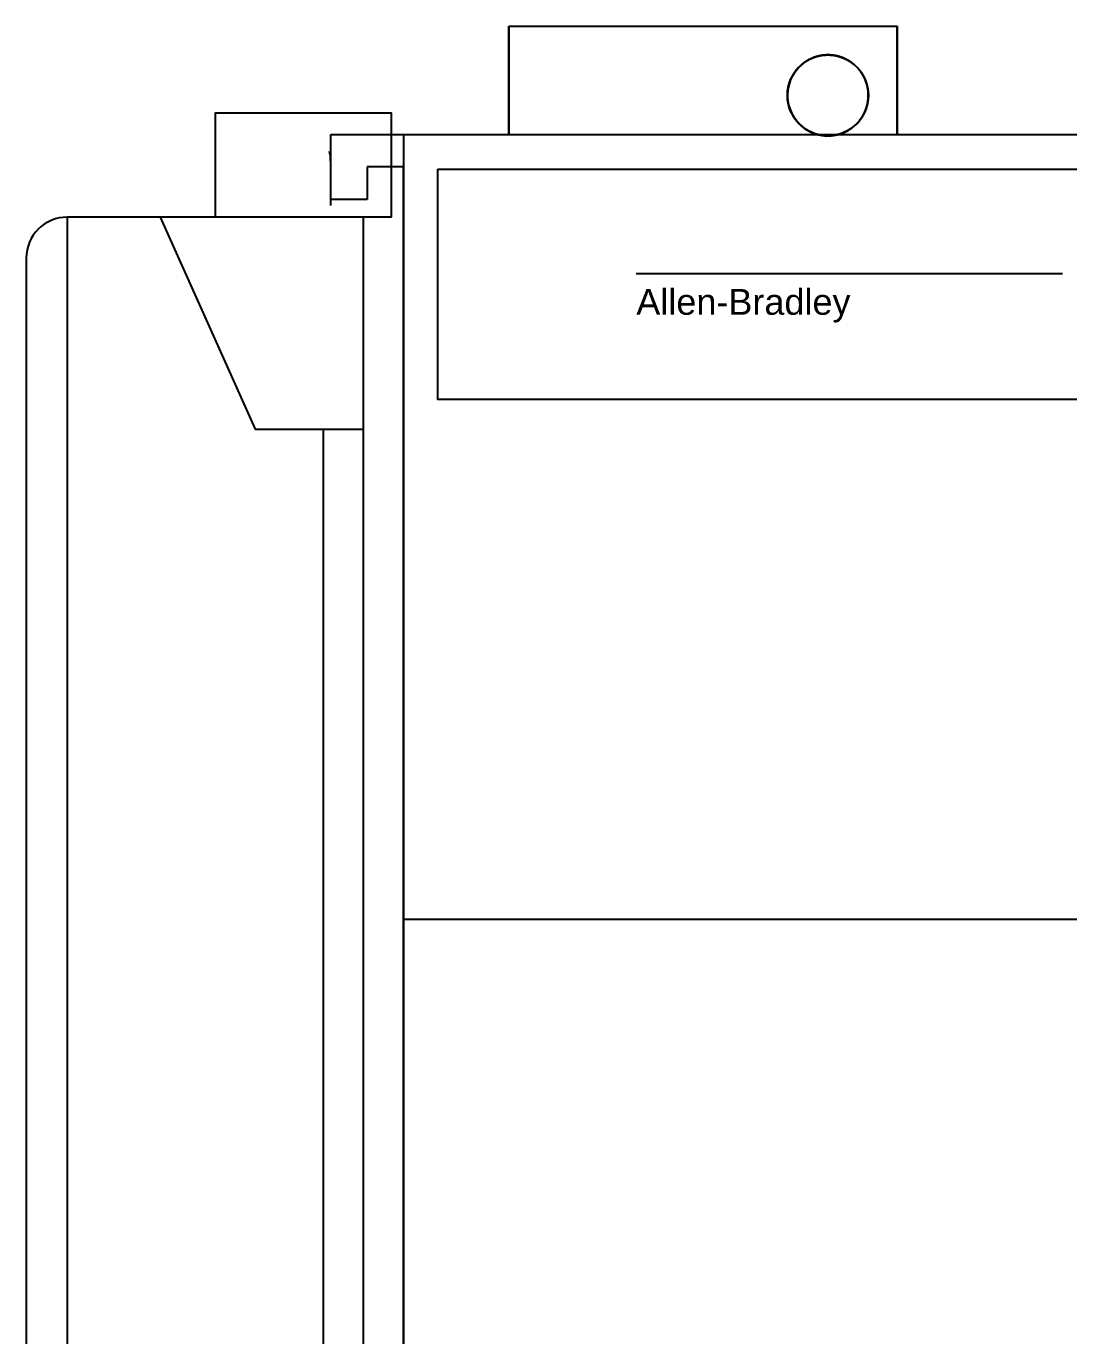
# Model space of a CAD drawing. Header units: inches. Extents: x -38 to 199, y -310 to 64.
# Drawn here: x 116.02 to 118.557, y 55.449 to 58.634 of the extents above; entities that cross this region are included whole.
import ezdxf

# ---------------------------------------------------------------- set-up
doc = ezdxf.new("R2010")
doc.units = ezdxf.units.IN
doc.header["$MEASUREMENT"] = 0
doc.layers.add('off-wire', color=6, linetype='Continuous')
doc.layers.add('PLC', color=7, linetype='Continuous')
doc.styles.get("Standard").update_dxf_attribs({"font": 'arial.ttf'})

# ---------------------------------------------------------------- blocks, each defined once
blk = doc.blocks.new('24VPS')
at = {"layer": 'PLC', "color": 7, "linetype": 'Continuous'}
for p, q in [((177.067, -64.4078), (178.0119, -64.4078)), ((177.067, -64.4078), (177.067, -64.6716)), ((177.067, -64.4078), (178.0119, -64.4078)), ((177.067, -64.4078), (178.0119, -64.4078)), ((177.067, -64.6716), (177.067, -64.4078)), ((177.067, -64.4078), (178.0119, -64.4078)), ((177.067, -64.6716), (177.067, -64.4078)), ((177.067, -64.4078), (177.067, -64.6716)), ((178.0119, -64.4078), (178.0119, -64.6716)), ((178.0119, -64.6716), (178.0119, -64.4078)), ((178.0119, -64.4078), (178.0119, -64.6716)), ((178.0119, -64.6716), (178.0119, -64.4078)), ((176.634, -64.8291), (176.634, -64.6716)), ((176.634, -64.6716), (177.067, -64.6716)), ((176.634, -64.6716), (177.067, -64.6716)), ((176.634, -64.6716), (176.8111, -64.6716)), ((176.634, -64.8291), (176.634, -64.6716)), ((176.634, -64.8291), (176.634, -64.6716)), ((176.634, -64.6716), (176.8111, -64.6716)), ((176.634, -64.8291), (176.634, -64.6716)), ((176.8111, -64.6716), (179.3899, -64.6716)), ((176.8111, -64.6716), (176.8111, -69.3173)), ((176.8111, -64.6716), (176.8111, -64.7503)), ((176.8111, -64.6716), (176.8111, -69.3173)), ((176.8111, -64.6716), (179.3899, -64.6716)), ((176.8111, -64.6716), (176.8111, -64.7503)), ((177.067, -64.6716), (177.8197, -64.6716)), ((177.067, -64.6716), (177.8197, -64.6716)), ((177.8197, -64.6716), (177.8675, -64.6716)), ((177.8197, -64.6716), (177.8675, -64.6716)), ((177.8675, -64.6716), (178.0119, -64.6716)), ((177.8675, -64.6716), (178.0119, -64.6716)), ((178.0119, -64.6716), (178.445, -64.6716)), ((178.0119, -64.6716), (178.445, -64.6716)), ((176.6335, -64.7365), (176.6335, -64.844)), ((176.8111, -64.7503), (176.7225, -64.7503)), ((176.7225, -64.7503), (176.7225, -64.8291)), ((176.7225, -64.7503), (176.7225, -64.8291)), ((176.7225, -64.7503), (176.7225, -64.8291)), ((176.8111, -64.7503), (176.7225, -64.7503)), ((176.8111, -64.7503), (176.7225, -64.7503)), ((176.8111, -64.7503), (176.7225, -64.7503)), ((176.7225, -64.7503), (176.7225, -64.8291)), ((176.8111, -66.3645), (176.8111, -64.7503)), ((176.8111, -66.3645), (176.8111, -64.7503)), ((176.8111, -69.2222), (176.8111, -64.7667)), ((176.7225, -64.8291), (176.634, -64.8291)), ((176.7225, -64.8291), (176.634, -64.8291)), ((176.7225, -64.8291), (176.634, -64.8291)), ((176.7225, -64.8291), (176.634, -64.8291)), ((176.8111, -67.7425), (176.8111, -66.3645))]:
    blk.add_line(p, q, dxfattribs=at)
at = {"layer": 'PLC', "color": 7, "linetype": 'Continuous', "flags": 128}
for points in [[(177.9419, -64.5761), (177.9419, -64.575), (177.9419, -64.5739), (177.9419, -64.5728), (177.9418, -64.5717), (177.9418, -64.5706), (177.9417, -64.5695), (177.9416, -64.5683), (177.9415, -64.5672), (177.9414, -64.5661), (177.9413, -64.565), (177.9412, -64.5639), (177.941, -64.5628), (177.9409, -64.5617), (177.9407, -64.5606), (177.9405, -64.5595), (177.9403, -64.5584), (177.9401, -64.5573), (177.9399, -64.5562), (177.9397, -64.5551), (177.9394, -64.5541), (177.9392, -64.553), (177.9389, -64.5519), (177.9386, -64.5508), (177.9383, -64.5498), (177.938, -64.5487), (177.9377, -64.5476), (177.9374, -64.5465), (177.937, -64.5455), (177.9367, -64.5444), (177.9363, -64.5434), (177.936, -64.5423), (177.9356, -64.5413), (177.9352, -64.5403), (177.9347, -64.5392), (177.9343, -64.5382), (177.9339, -64.5372), (177.9334, -64.5362), (177.933, -64.5351), (177.9325, -64.5341), (177.932, -64.5331), (177.9316, -64.5321), (177.9311, -64.5311), (177.9305, -64.5302), (177.93, -64.5292), (177.9295, -64.5282), (177.9289, -64.5272), (177.9284, -64.5263), (177.9278, -64.5253), (177.9272, -64.5244), (177.9266, -64.5234), (177.926, -64.5225), (177.9254, -64.5216), (177.9248, -64.5206), (177.9242, -64.5197), (177.9235, -64.5188), (177.9229, -64.5179), (177.9222, -64.517), (177.9216, -64.5161), (177.9209, -64.5153), (177.9202, -64.5144), (177.9195, -64.5135), (177.9188, -64.5127), (177.918, -64.5118), (177.9173, -64.511), (177.9166, -64.5102), (177.9158, -64.5093), (177.9151, -64.5085), (177.9143, -64.5077), (177.9135, -64.5069), (177.9127, -64.5061), (177.9119, -64.5054), (177.9111, -64.5046), (177.9103, -64.5038), (177.9095, -64.5031), (177.9087, -64.5023), (177.9078, -64.5016), (177.907, -64.5009), (177.9061, -64.5002), (177.9053, -64.4995), (177.9044, -64.4988), (177.9035, -64.4981), (177.9026, -64.4974), (177.9018, -64.4968), (177.9009, -64.4961), (177.9, -64.4955), (177.899, -64.4948), (177.8981, -64.4942), (177.8972, -64.4936), (177.8962, -64.493), (177.8953, -64.4924), (177.8944, -64.4918), (177.8934, -64.4913), (177.8924, -64.4907), (177.8915, -64.4902), (177.8905, -64.4896), (177.8895, -64.4891), (177.8885, -64.4886), (177.8876, -64.4881), (177.8865, -64.4876), (177.8856, -64.4871), (177.8845, -64.4866), (177.8835, -64.4862), (177.8825, -64.4857), (177.8815, -64.4853), (177.8805, -64.4849), (177.8794, -64.4845), (177.8784, -64.4841), (177.8773, -64.4837), (177.8763, -64.4833), (177.8753, -64.4829), (177.8742, -64.4826), (177.8731, -64.4822), (177.8721, -64.4819), (177.871, -64.4816), (177.8699, -64.4813), (177.8689, -64.481), (177.8678, -64.4807), (177.8667, -64.4805), (177.8656, -64.4802), (177.8646, -64.48), (177.8635, -64.4797), (177.8624, -64.4795), (177.8613, -64.4793), (177.8602, -64.4791), (177.8591, -64.4789), (177.858, -64.4788), (177.8569, -64.4786), (177.8558, -64.4785), (177.8547, -64.4783), (177.8536, -64.4782), (177.8525, -64.4781), (177.8514, -64.478), (177.8503, -64.4779), (177.8492, -64.4779), (177.848, -64.4778), (177.8469, -64.4778), (177.8458, -64.4777), (177.8447, -64.4777), (177.8436, -64.4777), (177.8425, -64.4777), (177.8414, -64.4777), (177.8403, -64.4778), (177.8392, -64.4778), (177.8381, -64.4779), (177.8369, -64.4779), (177.8358, -64.478), (177.8347, -64.4781), (177.8336, -64.4782), (177.8325, -64.4783), (177.8314, -64.4785), (177.8303, -64.4786), (177.8292, -64.4788), (177.8281, -64.4789), (177.827, -64.4791), (177.8259, -64.4793), (177.8248, -64.4795), (177.8237, -64.4797), (177.8227, -64.48), (177.8216, -64.4802), (177.8205, -64.4805), (177.8194, -64.4807), (177.8183, -64.481), (177.8173, -64.4813), (177.8162, -64.4816), (177.8151, -64.4819), (177.8141, -64.4822), (177.813, -64.4826), (177.8119, -64.4829), (177.8109, -64.4833), (177.8099, -64.4837), (177.8088, -64.4841), (177.8078, -64.4845), (177.8068, -64.4849), (177.8057, -64.4853), (177.8047, -64.4857), (177.8037, -64.4862), (177.8027, -64.4866), (177.8017, -64.4871), (177.8007, -64.4876), (177.7997, -64.4881), (177.7987, -64.4886), (177.7977, -64.4891), (177.7967, -64.4896), (177.7957, -64.4902), (177.7948, -64.4907), (177.7938, -64.4913), (177.7928, -64.4918), (177.7919, -64.4924), (177.791, -64.493), (177.79, -64.4936), (177.7891, -64.4942), (177.7882, -64.4948), (177.7873, -64.4955), (177.7864, -64.4961), (177.7854, -64.4968), (177.7846, -64.4974), (177.7837, -64.4981), (177.7828, -64.4988), (177.7819, -64.4995), (177.7811, -64.5002), (177.7802, -64.5009), (177.7794, -64.5016), (177.7785, -64.5023), (177.7777, -64.5031), (177.7769, -64.5038), (177.7761, -64.5046), (177.7753, -64.5054), (177.7745, -64.5061), (177.7737, -64.5069), (177.7729, -64.5077), (177.7721, -64.5085), (177.7714, -64.5093), (177.7706, -64.5102), (177.7699, -64.511), (177.7692, -64.5118), (177.7685, -64.5127), (177.7677, -64.5135), (177.767, -64.5144), (177.7663, -64.5153), (177.7657, -64.5161), (177.765, -64.517), (177.7643, -64.5179), (177.7637, -64.5188), (177.763, -64.5197), (177.7624, -64.5206), (177.7618, -64.5216), (177.7612, -64.5225), (177.7606, -64.5234), (177.76, -64.5244), (177.7594, -64.5253), (177.7588, -64.5263), (177.7583, -64.5272), (177.7577, -64.5282), (177.7572, -64.5292), (177.7567, -64.5302), (177.7562, -64.5311), (177.7557, -64.5321), (177.7552, -64.5331), (177.7547, -64.5341), (177.7542, -64.5351), (177.7538, -64.5362), (177.7533, -64.5372), (177.7529, -64.5382), (177.7525, -64.5392), (177.752, -64.5403), (177.7516, -64.5413), (177.7513, -64.5423), (177.7509, -64.5434), (177.7505, -64.5444), (177.7502, -64.5455), (177.7498, -64.5465), (177.7495, -64.5476), (177.7492, -64.5487), (177.7489, -64.5498), (177.7486, -64.5508), (177.7483, -64.5519), (177.748, -64.553), (177.7478, -64.5541), (177.7475, -64.5551), (177.7473, -64.5562), (177.7471, -64.5573), (177.7469, -64.5584), (177.7467, -64.5595), (177.7465, -64.5606), (177.7464, -64.5617), (177.7462, -64.5628), (177.746, -64.5639), (177.7459, -64.565), (177.7458, -64.5661), (177.7457, -64.5672), (177.7456, -64.5683), (177.7455, -64.5695), (177.7454, -64.5706), (177.7454, -64.5717), (177.7453, -64.5728), (177.7453, -64.5739), (177.7453, -64.575), (177.7453, -64.5761), (177.7453, -64.5772), (177.7453, -64.5783), (177.7453, -64.5795), (177.7454, -64.5806), (177.7454, -64.5817), (177.7455, -64.5828), (177.7456, -64.5839), (177.7457, -64.585), (177.7458, -64.5861), (177.7459, -64.5872), (177.746, -64.5883), (177.7462, -64.5894), (177.7464, -64.5905), (177.7465, -64.5916), (177.7467, -64.5927), (177.7469, -64.5938), (177.7471, -64.5949), (177.7473, -64.596), (177.7475, -64.5971), (177.7478, -64.5982), (177.748, -64.5993), (177.7483, -64.6003), (177.7486, -64.6014), (177.7489, -64.6025), (177.7492, -64.6036), (177.7495, -64.6046), (177.7498, -64.6057), (177.7502, -64.6067), (177.7505, -64.6078), (177.7509, -64.6088), (177.7513, -64.6099), (177.7516, -64.6109), (177.752, -64.612), (177.7525, -64.613), (177.7529, -64.614), (177.7533, -64.6151), (177.7538, -64.6161), (177.7542, -64.6171), (177.7547, -64.6181), (177.7552, -64.6191), (177.7557, -64.6201), (177.7562, -64.6211), (177.7567, -64.6221), (177.7572, -64.6231), (177.7577, -64.624), (177.7583, -64.625), (177.7588, -64.626), (177.7594, -64.6269), (177.76, -64.6279), (177.7606, -64.6288), (177.7612, -64.6298), (177.7618, -64.6307), (177.7624, -64.6316), (177.763, -64.6325), (177.7637, -64.6334), (177.7643, -64.6343), (177.765, -64.6352), (177.7657, -64.6361), (177.7663, -64.637), (177.767, -64.6379), (177.7677, -64.6387), (177.7685, -64.6396), (177.7692, -64.6404), (177.7699, -64.6413), (177.7706, -64.6421), (177.7714, -64.6429), (177.7721, -64.6437), (177.7729, -64.6445), (177.7737, -64.6453), (177.7745, -64.6461), (177.7753, -64.6469), (177.7761, -64.6477), (177.7769, -64.6484), (177.7777, -64.6492), (177.7785, -64.6499), (177.7794, -64.6506), (177.7802, -64.6514), (177.7811, -64.6521), (177.7819, -64.6528), (177.7828, -64.6535), (177.7837, -64.6541), (177.7846, -64.6548), (177.7854, -64.6555), (177.7864, -64.6561), (177.7873, -64.6568), (177.7882, -64.6574), (177.7891, -64.658), (177.79, -64.6586), (177.791, -64.6593), (177.7919, -64.6598), (177.7928, -64.6604), (177.7938, -64.661), (177.7948, -64.6615), (177.7957, -64.6621), (177.7967, -64.6626), (177.7977, -64.6631), (177.7987, -64.6637), (177.7997, -64.6642), (177.8007, -64.6647), (177.8017, -64.6651), (177.8027, -64.6656), (177.8037, -64.6661), (177.8047, -64.6665), (177.8057, -64.6669), (177.8068, -64.6674), (177.8078, -64.6678), (177.8088, -64.6682), (177.8099, -64.6686), (177.8109, -64.6689), (177.8119, -64.6693), (177.813, -64.6697), (177.8141, -64.67), (177.8151, -64.6703), (177.8162, -64.6706), (177.8173, -64.6709), (177.8183, -64.6712), (177.8194, -64.6715), (177.8205, -64.6718), (177.8216, -64.672), (177.8227, -64.6723), (177.8237, -64.6725), (177.8248, -64.6727), (177.8259, -64.6729), (177.827, -64.6731), (177.8281, -64.6733), (177.8292, -64.6735), (177.8303, -64.6736), (177.8314, -64.6738), (177.8325, -64.6739), (177.8336, -64.674), (177.8347, -64.6741), (177.8358, -64.6742), (177.8369, -64.6743), (177.8381, -64.6744), (177.8392, -64.6744), (177.8403, -64.6745), (177.8414, -64.6745), (177.8425, -64.6745), (177.8436, -64.6745), (177.8447, -64.6745), (177.8458, -64.6745), (177.8469, -64.6745), (177.848, -64.6744), (177.8492, -64.6744), (177.8503, -64.6743), (177.8514, -64.6742), (177.8525, -64.6741), (177.8536, -64.674), (177.8547, -64.6739), (177.8558, -64.6738), (177.8569, -64.6736), (177.858, -64.6735), (177.8591, -64.6733), (177.8602, -64.6731), (177.8613, -64.6729), (177.8624, -64.6727), (177.8635, -64.6725), (177.8646, -64.6723), (177.8656, -64.672), (177.8667, -64.6718), (177.8678, -64.6715), (177.8689, -64.6712), (177.8699, -64.6709), (177.871, -64.6706), (177.8721, -64.6703), (177.8731, -64.67), (177.8742, -64.6697), (177.8753, -64.6693), (177.8763, -64.6689), (177.8773, -64.6686), (177.8784, -64.6682), (177.8794, -64.6678), (177.8805, -64.6674), (177.8815, -64.6669), (177.8825, -64.6665), (177.8835, -64.6661), (177.8845, -64.6656), (177.8856, -64.6651), (177.8865, -64.6647), (177.8876, -64.6642), (177.8885, -64.6637), (177.8895, -64.6631), (177.8905, -64.6626), (177.8915, -64.6621), (177.8924, -64.6615), (177.8934, -64.661), (177.8944, -64.6604), (177.8953, -64.6598), (177.8962, -64.6593), (177.8972, -64.6586), (177.8981, -64.658), (177.899, -64.6574), (177.9, -64.6568), (177.9009, -64.6561), (177.9018, -64.6555), (177.9026, -64.6548), (177.9035, -64.6541), (177.9044, -64.6535), (177.9053, -64.6528), (177.9061, -64.6521), (177.907, -64.6514), (177.9078, -64.6506), (177.9087, -64.6499), (177.9095, -64.6492), (177.9103, -64.6484), (177.9111, -64.6477), (177.9119, -64.6469), (177.9127, -64.6461), (177.9135, -64.6453), (177.9143, -64.6445), (177.9151, -64.6437), (177.9158, -64.6429), (177.9166, -64.6421), (177.9173, -64.6413), (177.918, -64.6404), (177.9188, -64.6396), (177.9195, -64.6387), (177.9202, -64.6379), (177.9209, -64.637), (177.9216, -64.6361), (177.9222, -64.6352), (177.9229, -64.6343), (177.9235, -64.6334), (177.9242, -64.6325), (177.9248, -64.6316), (177.9254, -64.6307), (177.926, -64.6298), (177.9266, -64.6288), (177.9272, -64.6279), (177.9278, -64.6269), (177.9284, -64.626), (177.9289, -64.625), (177.9295, -64.624), (177.93, -64.6231), (177.9305, -64.6221), (177.9311, -64.6211), (177.9316, -64.6201), (177.932, -64.6191), (177.9325, -64.6181), (177.933, -64.6171), (177.9334, -64.6161), (177.9339, -64.6151), (177.9343, -64.614), (177.9347, -64.613), (177.9352, -64.612), (177.9356, -64.6109), (177.936, -64.6099), (177.9363, -64.6088), (177.9367, -64.6078), (177.937, -64.6067), (177.9374, -64.6057), (177.9377, -64.6046), (177.938, -64.6036), (177.9383, -64.6025), (177.9386, -64.6014), (177.9389, -64.6003), (177.9392, -64.5993), (177.9394, -64.5982), (177.9397, -64.5971), (177.9399, -64.596), (177.9401, -64.5949), (177.9403, -64.5938), (177.9405, -64.5927), (177.9407, -64.5916), (177.9409, -64.5905), (177.941, -64.5894), (177.9412, -64.5883), (177.9413, -64.5872), (177.9414, -64.5861), (177.9415, -64.585), (177.9416, -64.5839), (177.9417, -64.5828), (177.9418, -64.5817), (177.9418, -64.5806), (177.9419, -64.5795), (177.9419, -64.5783), (177.9419, -64.5772), (177.9419, -64.5761)], [(177.8197, -64.6716), (177.8186, -64.6713), (177.8176, -64.671), (177.8165, -64.6707), (177.8154, -64.6704), (177.8144, -64.6701), (177.8133, -64.6697), (177.8123, -64.6694), (177.8112, -64.669), (177.8101, -64.6687), (177.8091, -64.6683), (177.8081, -64.6679), (177.807, -64.6675), (177.806, -64.6671), (177.805, -64.6666), (177.804, -64.6662), (177.803, -64.6657), (177.8019, -64.6653), (177.801, -64.6648), (177.7999, -64.6643), (177.799, -64.6638), (177.798, -64.6633), (177.797, -64.6628), (177.796, -64.6622), (177.795, -64.6617), (177.7941, -64.6611), (177.7931, -64.6606), (177.7922, -64.66), (177.7912, -64.6594), (177.7903, -64.6588), (177.7894, -64.6582), (177.7884, -64.6576), (177.7875, -64.657), (177.7866, -64.6563), (177.7857, -64.6557), (177.7848, -64.655), (177.7839, -64.6543), (177.7831, -64.6537), (177.7822, -64.653), (177.7813, -64.6523), (177.7805, -64.6516), (177.7796, -64.6509), (177.7788, -64.6501), (177.778, -64.6494), (177.7771, -64.6487), (177.7763, -64.6479), (177.7755, -64.6471), (177.7747, -64.6463), (177.7739, -64.6456), (177.7732, -64.6448), (177.7724, -64.644), (177.7716, -64.6432), (177.7709, -64.6423), (177.7701, -64.6415), (177.7694, -64.6407), (177.7687, -64.6398), (177.768, -64.639), (177.7673, -64.6381), (177.7666, -64.6373), (177.7659, -64.6364), (177.7652, -64.6355), (177.7645, -64.6346), (177.7639, -64.6337), (177.7632, -64.6328), (177.7626, -64.6319), (177.762, -64.631), (177.7614, -64.6301), (177.7608, -64.6291), (177.7602, -64.6282), (177.7596, -64.6272), (177.759, -64.6263), (177.7585, -64.6253), (177.7579, -64.6244), (177.7574, -64.6234), (177.7568, -64.6224), (177.7563, -64.6214), (177.7558, -64.6204), (177.7553, -64.6194), (177.7548, -64.6185), (177.7544, -64.6174), (177.7539, -64.6164), (177.7535, -64.6154), (177.753, -64.6144), (177.7526, -64.6134), (177.7522, -64.6123), (177.7518, -64.6113), (177.7514, -64.6103), (177.751, -64.6092), (177.7506, -64.6082), (177.7503, -64.6071), (177.7499, -64.6061), (177.7496, -64.605), (177.7493, -64.6039), (177.749, -64.6029), (177.7487, -64.6018), (177.7484, -64.6007), (177.7481, -64.5996), (177.7479, -64.5986), (177.7476, -64.5975), (177.7474, -64.5964), (177.7472, -64.5953), (177.747, -64.5942), (177.7468, -64.5931), (177.7466, -64.592), (177.7464, -64.5909), (177.7462, -64.5898), (177.7461, -64.5887), (177.746, -64.5876), (177.7458, -64.5865), (177.7457, -64.5854), (177.7456, -64.5843), (177.7455, -64.5832), (177.7455, -64.5821), (177.7454, -64.581), (177.7454, -64.5799), (177.7453, -64.5788), (177.7453, -64.5776), (177.7453, -64.5765), (177.7453, -64.5754), (177.7453, -64.5743), (177.7453, -64.5732), (177.7454, -64.5721), (177.7454, -64.571), (177.7455, -64.5699), (177.7456, -64.5688), (177.7456, -64.5677), (177.7458, -64.5666), (177.7459, -64.5654), (177.746, -64.5643), (177.7461, -64.5632), (177.7463, -64.5621), (177.7464, -64.561), (177.7466, -64.5599), (177.7468, -64.5588), (177.747, -64.5578), (177.7472, -64.5567), (177.7474, -64.5556), (177.7477, -64.5545), (177.7479, -64.5534), (177.7482, -64.5523), (177.7485, -64.5513), (177.7488, -64.5502), (177.7491, -64.5491), (177.7494, -64.548), (177.7497, -64.547), (177.75, -64.5459), (177.7504, -64.5449), (177.7507, -64.5438), (177.7511, -64.5428), (177.7515, -64.5417), (177.7519, -64.5407), (177.7523, -64.5396), (177.7527, -64.5386), (177.7531, -64.5376), (177.7536, -64.5366), (177.754, -64.5356), (177.7545, -64.5345), (177.755, -64.5336), (177.7555, -64.5325), (177.7559, -64.5316), (177.7564, -64.5306), (177.757, -64.5296), (177.7575, -64.5286), (177.758, -64.5276), (177.7586, -64.5267), (177.7592, -64.5257), (177.7597, -64.5248), (177.7603, -64.5238), (177.7609, -64.5229), (177.7615, -64.5219), (177.7621, -64.521), (177.7628, -64.5201), (177.7634, -64.5192), (177.7641, -64.5183), (177.7647, -64.5174), (177.7654, -64.5165), (177.7661, -64.5156), (177.7667, -64.5147), (177.7674, -64.5139), (177.7681, -64.513), (177.7688, -64.5122), (177.7696, -64.5113), (177.7703, -64.5105), (177.7711, -64.5097), (177.7718, -64.5089), (177.7726, -64.5081), (177.7734, -64.5073), (177.7741, -64.5065), (177.7749, -64.5057), (177.7757, -64.5049), (177.7765, -64.5042), (177.7773, -64.5034), (177.7782, -64.5027), (177.779, -64.5019), (177.7798, -64.5012), (177.7807, -64.5005), (177.7815, -64.4998), (177.7824, -64.4991), (177.7833, -64.4984), (177.7842, -64.4977), (177.7851, -64.4971), (177.786, -64.4964), (177.7869, -64.4957), (177.7878, -64.4951), (177.7887, -64.4945), (177.7896, -64.4939), (177.7905, -64.4933), (177.7915, -64.4927), (177.7924, -64.4921), (177.7934, -64.4915), (177.7943, -64.491), (177.7953, -64.4904), (177.7963, -64.4899), (177.7972, -64.4893), (177.7982, -64.4888), (177.7992, -64.4883), (177.8002, -64.4878), (177.8012, -64.4873), (177.8022, -64.4869), (177.8032, -64.4864), (177.8042, -64.4859), (177.8052, -64.4855), (177.8063, -64.4851), (177.8073, -64.4847), (177.8083, -64.4842), (177.8094, -64.4839), (177.8104, -64.4835), (177.8115, -64.4831), (177.8125, -64.4828), (177.8136, -64.4824), (177.8146, -64.4821), (177.8157, -64.4818), (177.8167, -64.4814), (177.8178, -64.4811), (177.8189, -64.4809), (177.82, -64.4806), (177.8211, -64.4803), (177.8221, -64.4801), (177.8232, -64.4799), (177.8243, -64.4796), (177.8254, -64.4794), (177.8265, -64.4792), (177.8276, -64.479), (177.8287, -64.4788), (177.8298, -64.4787), (177.8309, -64.4785), (177.832, -64.4784), (177.8331, -64.4783), (177.8342, -64.4782), (177.8353, -64.478), (177.8364, -64.478), (177.8375, -64.4779), (177.8386, -64.4778), (177.8397, -64.4778), (177.8408, -64.4777), (177.8419, -64.4777), (177.843, -64.4777), (177.8442, -64.4777), (177.8453, -64.4777), (177.8464, -64.4777), (177.8475, -64.4778), (177.8486, -64.4778), (177.8497, -64.4779), (177.8508, -64.478), (177.8519, -64.478), (177.853, -64.4782), (177.8541, -64.4783), (177.8552, -64.4784), (177.8563, -64.4785), (177.8574, -64.4787), (177.8585, -64.4788), (177.8596, -64.479), (177.8607, -64.4792), (177.8618, -64.4794), (177.8629, -64.4796), (177.864, -64.4799), (177.8651, -64.4801), (177.8662, -64.4803), (177.8672, -64.4806), (177.8683, -64.4809), (177.8694, -64.4811), (177.8705, -64.4814), (177.8715, -64.4818), (177.8726, -64.4821), (177.8736, -64.4824), (177.8747, -64.4828), (177.8757, -64.4831), (177.8768, -64.4835), (177.8778, -64.4839), (177.8789, -64.4842), (177.8799, -64.4847), (177.8809, -64.4851), (177.882, -64.4855), (177.883, -64.4859), (177.884, -64.4864), (177.885, -64.4869), (177.886, -64.4873), (177.887, -64.4878), (177.888, -64.4883), (177.889, -64.4888), (177.89, -64.4893), (177.8909, -64.4899), (177.8919, -64.4904), (177.8929, -64.491), (177.8938, -64.4915), (177.8948, -64.4921), (177.8957, -64.4927), (177.8967, -64.4933), (177.8976, -64.4939), (177.8985, -64.4945), (177.8995, -64.4951), (177.9004, -64.4957), (177.9013, -64.4964), (177.9022, -64.4971), (177.903, -64.4977), (177.9039, -64.4984), (177.9048, -64.4991), (177.9057, -64.4998), (177.9065, -64.5005), (177.9074, -64.5012), (177.9082, -64.5019), (177.909, -64.5027), (177.9099, -64.5034), (177.9107, -64.5042), (177.9115, -64.5049), (177.9123, -64.5057), (177.9131, -64.5065), (177.9139, -64.5073), (177.9146, -64.5081), (177.9154, -64.5089), (177.9161, -64.5097), (177.9169, -64.5105), (177.9176, -64.5113), (177.9184, -64.5122), (177.9191, -64.513), (177.9198, -64.5139), (177.9205, -64.5147), (177.9212, -64.5156), (177.9218, -64.5165), (177.9225, -64.5174), (177.9232, -64.5183), (177.9238, -64.5192), (177.9245, -64.5201), (177.9251, -64.521), (177.9257, -64.5219), (177.9263, -64.5229), (177.9269, -64.5238), (177.9275, -64.5248), (177.928, -64.5257), (177.9286, -64.5267), (177.9292, -64.5276), (177.9297, -64.5286), (177.9302, -64.5296), (177.9308, -64.5306), (177.9313, -64.5316), (177.9318, -64.5325), (177.9322, -64.5336), (177.9327, -64.5345), (177.9332, -64.5356), (177.9336, -64.5366), (177.9341, -64.5376), (177.9345, -64.5386), (177.9349, -64.5396), (177.9353, -64.5407), (177.9357, -64.5417), (177.9361, -64.5428), (177.9365, -64.5438), (177.9368, -64.5449), (177.9372, -64.5459), (177.9375, -64.547), (177.9378, -64.548), (177.9382, -64.5491), (177.9384, -64.5502), (177.9387, -64.5513), (177.939, -64.5523), (177.9393, -64.5534), (177.9395, -64.5545), (177.9398, -64.5556), (177.94, -64.5567), (177.9402, -64.5578), (177.9404, -64.5588), (177.9406, -64.5599), (177.9408, -64.561), (177.9409, -64.5621), (177.9411, -64.5632), (177.9412, -64.5643), (177.9413, -64.5654), (177.9415, -64.5666), (177.9416, -64.5677), (177.9417, -64.5688), (177.9417, -64.5699), (177.9418, -64.571), (177.9418, -64.5721), (177.9419, -64.5732), (177.9419, -64.5743), (177.9419, -64.5754), (177.9419, -64.5765), (177.9419, -64.5776), (177.9419, -64.5788), (177.9418, -64.5799), (177.9418, -64.581), (177.9417, -64.5821), (177.9417, -64.5832), (177.9416, -64.5843), (177.9415, -64.5854), (177.9414, -64.5865), (177.9413, -64.5876), (177.9411, -64.5887), (177.941, -64.5898), (177.9408, -64.5909), (177.9406, -64.592), (177.9404, -64.5931), (177.9402, -64.5942), (177.94, -64.5953), (177.9398, -64.5964), (177.9396, -64.5975), (177.9393, -64.5986), (177.9391, -64.5996), (177.9388, -64.6007), (177.9385, -64.6018), (177.9382, -64.6029), (177.9379, -64.6039), (177.9376, -64.605), (177.9373, -64.6061), (177.9369, -64.6071), (177.9366, -64.6082), (177.9362, -64.6092), (177.9358, -64.6103), (177.9354, -64.6113), (177.935, -64.6123), (177.9346, -64.6134), (177.9342, -64.6144), (177.9338, -64.6154), (177.9333, -64.6164), (177.9328, -64.6174), (177.9324, -64.6185), (177.9319, -64.6194), (177.9314, -64.6204), (177.9309, -64.6214), (177.9304, -64.6224), (177.9298, -64.6234), (177.9293, -64.6244), (177.9287, -64.6253), (177.9282, -64.6263), (177.9276, -64.6272), (177.927, -64.6282), (177.9264, -64.6291), (177.9258, -64.6301), (177.9252, -64.631), (177.9246, -64.6319), (177.924, -64.6328), (177.9233, -64.6337), (177.9227, -64.6346), (177.922, -64.6355), (177.9213, -64.6364), (177.9206, -64.6373), (177.9199, -64.6381), (177.9192, -64.639), (177.9185, -64.6398), (177.9178, -64.6407), (177.9171, -64.6415), (177.9163, -64.6423), (177.9156, -64.6432), (177.9148, -64.644), (177.9141, -64.6448), (177.9133, -64.6456), (177.9125, -64.6463), (177.9117, -64.6471), (177.9109, -64.6479), (177.9101, -64.6487), (177.9092, -64.6494), (177.9084, -64.6501), (177.9076, -64.6509), (177.9067, -64.6516), (177.9059, -64.6523), (177.905, -64.653), (177.9041, -64.6537), (177.9033, -64.6543), (177.9024, -64.655), (177.9015, -64.6557), (177.9006, -64.6563), (177.8997, -64.657), (177.8988, -64.6576), (177.8978, -64.6582), (177.8969, -64.6588), (177.896, -64.6594), (177.895, -64.66), (177.8941, -64.6606), (177.8931, -64.6611), (177.8922, -64.6617), (177.8912, -64.6622), (177.8902, -64.6628), (177.8892, -64.6633), (177.8883, -64.6638), (177.8873, -64.6643), (177.8863, -64.6648), (177.8853, -64.6653), (177.8843, -64.6657), (177.8832, -64.6662), (177.8822, -64.6666), (177.8812, -64.6671), (177.8802, -64.6675), (177.8791, -64.6679), (177.8781, -64.6683), (177.8771, -64.6687), (177.876, -64.669), (177.875, -64.6694), (177.8739, -64.6697), (177.8728, -64.6701), (177.8718, -64.6704), (177.8707, -64.6707), (177.8697, -64.671), (177.8686, -64.6713), (177.8675, -64.6716), (177.8664, -64.6719), (177.8653, -64.6721), (177.8642, -64.6724), (177.8631, -64.6726), (177.862, -64.6728), (177.8609, -64.673), (177.8598, -64.6732), (177.8587, -64.6734), (177.8576, -64.6735), (177.8565, -64.6737), (177.8554, -64.6738), (177.8543, -64.674), (177.8531, -64.6741), (177.852, -64.6742), (177.8509, -64.6743), (177.8498, -64.6743), (177.8487, -64.6744), (177.8475, -64.6745), (177.8464, -64.6745), (177.8453, -64.6745), (177.8442, -64.6745), (177.843, -64.6745), (177.8419, -64.6745), (177.8408, -64.6745), (177.8397, -64.6745), (177.8386, -64.6744), (177.8374, -64.6743), (177.8363, -64.6743), (177.8352, -64.6742), (177.8341, -64.6741), (177.8329, -64.674), (177.8318, -64.6738), (177.8307, -64.6737), (177.8296, -64.6735), (177.8285, -64.6734), (177.8274, -64.6732), (177.8263, -64.673), (177.8252, -64.6728), (177.8241, -64.6726), (177.823, -64.6724), (177.8219, -64.6721), (177.8208, -64.6719)]]:
    blk.add_lwpolyline(points, close=True, dxfattribs=at)
at = {"layer": 'PLC', "color": 7, "linetype": 'Continuous'}
blk.add_lwpolyline([(176.8948, -64.7553), (179.3062, -64.7553), (179.3062, -65.3163), (176.8948, -65.3163)], close=True, dxfattribs=at)
for points in [[(177.3774, -65.0092), (178.4146, -65.0092)], [(179.3899, -66.5811), (176.8111, -66.5811)]]:
    blk.add_lwpolyline(points, dxfattribs=at)
blk.add_circle((177.8436, -64.5761), 0.0984, dxfattribs=at)
for centre, radius, start, end in [((177.8436, -64.5761), 0.0984, 284.0699, 255.9301), ((177.8436, -64.5761), 0.0984, 255.9301, 284.0699), ((176.574, -64.7312), 0.0595, 2.7878, 17.9645), ((176.5743, -64.7365), 0.0593, 5.0911, 8.4068), ((176.575, -64.7364), 0.0585, 0.01, 5.0965)]:
    blk.add_arc(centre, radius, start, end, dxfattribs=at)
blk.add_text('Allen-Bradley', height=0.062746, dxfattribs=at).set_placement((177.3774, -65.1098))
blk = doc.blocks.new('L')
at = {"color": 0}
for p, q in [((48.2699, -171.6962, -0.2971), (48.2699, -171.6962, 0.803)), ((48.2699, -171.6962, 0.803), (48.2699, -171.6962, -0.2971)), ((48.2699, -171.6962, -0.2971), (48.2699, -176.2912, -0.2971)), ((49.0584, -171.6962, 0.0281), (48.2699, -171.6962, -0.2971)), ((48.9903, -176.2912, 2.0588), (48.9903, -171.6962, 2.3022)), ((48.9903, -171.7741, 2.0588), (48.9903, -171.7741, -0.2971)), ((48.9903, -171.7741, -0.2971), (48.9903, -171.7741, 2.0588)), ((48.1699, -171.7962), (48.1699, -176.1911))]:
    blk.add_line(p, q, dxfattribs=at)
at = {"color": 0, "extrusion": (-0.803312, 0, 0.595559)}
blk.add_line((48.8929, -172.2122, 2.8376), (48.8929, -175.7752, 2.8376), dxfattribs=at)
at = {"color": 0}
for points in [[(49.0584, -171.6962, 0.0281), (49.0584, -171.6962, 0.1449), (49.0584, -171.6962, 0.0281), (49.0584, -171.4431, 0.0281), (49.0584, -171.4431, 0.1449), (49.0584, -171.4431, 0.0281), (48.6301, -171.4431, 0.0281), (48.6301, -171.4431, 0.1449), (48.6301, -171.4431, 0.0281), (48.6301, -171.6962, 0.0281), (48.6301, -171.6962, 0.1449), (48.6301, -171.6962, 0.0281)], [(48.496, -171.6962, 2.3022), (48.7269, -172.2122, 2.6137), (48.9903, -172.2122, 2.8376), (48.9903, -172.2122, 2.6137), (48.9903, -172.2122, 2.8376)]]:
    blk.add_polyline3d(points, dxfattribs=at)
blk.add_arc((48.2699, -171.7962), 0.1, 90, 180, dxfattribs=at)

msp = doc.modelspace()

# ---------------------------------------------------------------- block references
msp.add_blockref('24VPS', (-59.87294, 123.04218))
at = {"layer": 'off-wire', "color": 0}
msp.add_blockref('L', (67.85002, 229.86608), dxfattribs=at)

doc.saveas('drawing.dxf')
